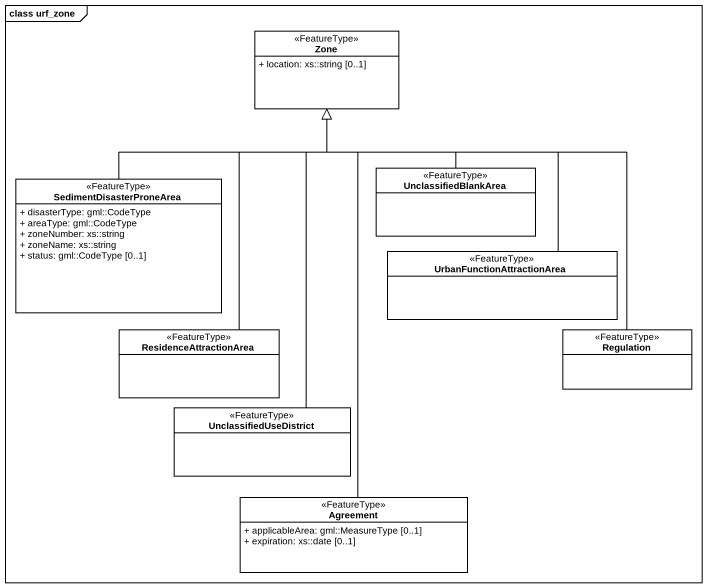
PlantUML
@startuml
mainframe class urf_zone
hide circle
hide empty members
skinparam classAttributeIconSize 0
class Zone <<FeatureType>> #FFFFFF {
  + location: xs::string [0..1]
}
class SedimentDisasterProneArea <<FeatureType>> #FFFFFF {
  + disasterType: gml::CodeType
  + areaType: gml::CodeType
  + zoneNumber: xs::string
  + zoneName: xs::string
  + status: gml::CodeType [0..1]
}
class UnclassifiedBlankArea <<FeatureType>> #FFFFFF
class UrbanFunctionAttractionArea <<FeatureType>> #FFFFFF
class ResidenceAttractionArea <<FeatureType>> #FFFFFF
class Regulation <<FeatureType>> #FFFFFF
class UnclassifiedUseDistrict <<FeatureType>> #FFFFFF
class Agreement <<FeatureType>> #FFFFFF {
  + applicableArea: gml::MeasureType [0..1]
  + expiration: xs::date [0..1]
}
SedimentDisasterProneArea -up-|> Zone
UnclassifiedBlankArea -up-|> Zone
UrbanFunctionAttractionArea -up-|> Zone
ResidenceAttractionArea -up-|> Zone
Regulation -up-|> Zone
UnclassifiedUseDistrict -up-|> Zone
Agreement -up-|> Zone
@enduml
